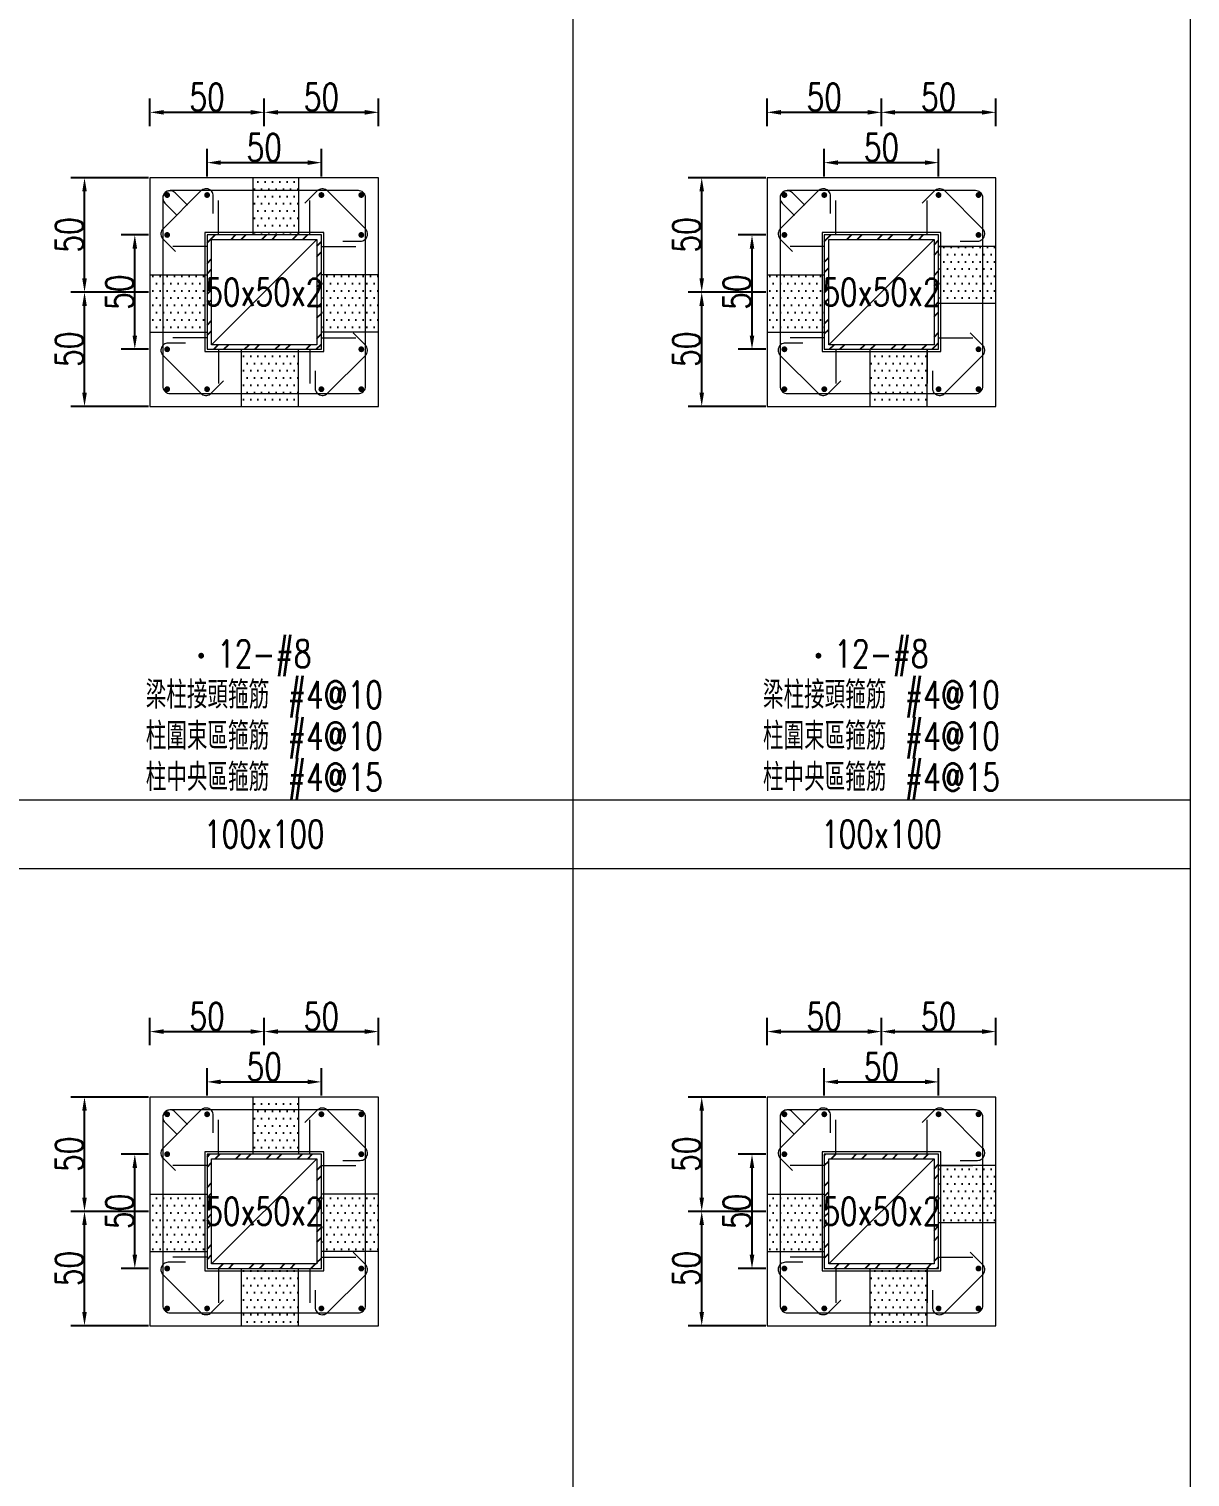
# Model space of a CAD drawing. Header units: millimetres. Extents: x 0 to 3905, y 0 to 8880.
# Drawn here: x 3397 to 3905, y 6568 to 7201 of the extents above; entities that cross this region are included whole.
import ezdxf
from ezdxf.enums import TextEntityAlignment as Align

# ---------------------------------------------------------------- set-up
doc = ezdxf.new("R2010")
doc.units = ezdxf.units.MM
doc.layers.get('DEFPOINTS').update_dxf_attribs({"color": 3})
for name, color, linetype in [('Hatch線', 6, 'Continuous'), ('TC-鋼粱', 132, 'Continuous'), ('主筋斷面', 2, 'Continuous'), ('文字-主筋根數', 7, 'Continuous'), ('文字-剪力筋 中央區', 7, 'Continuous'), ('文字-剪力筋-BC', 7, 'Continuous'), ('文字-剪力筋-圍束區', 7, 'Continuous'), ('文字-斷面尺寸', 7, 'Continuous'), ('文字-輔助字', 7, 'Continuous'), ('柱斷面線', 4, 'Continuous'), ('標註字', 4, 'Continuous'), ('箍筋線', 1, 'Continuous'), ('網格線', 7, 'Continuous'), ('鋼柱', 11, 'Continuous')]:
    doc.layers.add(name, color=color, linetype=linetype)
doc.styles.add('note', font='txt.shx', dxfattribs={"width": 0.75, "height": 12})
doc.styles.add('txt', font='txt.shx', dxfattribs={"height": 0.2, "bigfont": 'chineset.shx'})
doc.dimstyles.new('RCAD_DIM', dxfattribs={"dimtxt": 12, "dimasz": 6, "dimexe": 6, "dimexo": 0.625, "dimtad": 1, "dimdec": 0, "dimdsep": 46, "dimtxsty": 'note', "dimcen": 2.5, "dimclrd": 256, "dimclre": 256, "dimclrt": 256, "dimadec": 0, "dimazin": 0, "dimtfac": 1, "dimtmove": 0, "dimatfit": 3, "dimfxl": 0, "dimtolj": 1, "dimarcsym": 0})

# ---------------------------------------------------------------- blocks, each defined once
blk = doc.blocks.new('*D1962')
at = {"layer": 'DEFPOINTS', "color": 0}
for p in [(3525, 6740.62), (3475, 6734), (3525, 6734)]:
    blk.add_point(p, dxfattribs=at)
at = {"layer": '標註字', "lineweight": -2}
for p, q in [((3475, 6734.62), (3475, 6746.62)), ((3525, 6734.62), (3525, 6746.62)), ((3481, 6740.62), (3519, 6740.62))]:
    blk.add_line(p, q, dxfattribs=at)
at = {"layer": '標註字'}
for points in [[(3481, 6741.62), (3481, 6739.62), (3475, 6740.62)], [(3519, 6739.62), (3519, 6741.62), (3525, 6740.62)]]:
    blk.add_solid(points, dxfattribs=at)
at = {"layer": '標註字', "insert": (3500, 6747.25), "char_height": 12, "attachment_point": 5, "style": 'note'}
blk.add_mtext('\\A1;50', dxfattribs=at)
blk = doc.blocks.new('*D1963')
at = {"layer": 'DEFPOINTS', "color": 0}
for p in [(3443.38, 6709), (3450, 6709), (3450, 6659)]:
    blk.add_point(p, dxfattribs=at)
at = {"layer": '標註字', "lineweight": -2}
for p, q in [((3449.38, 6709), (3437.38, 6709)), ((3443.38, 6665), (3443.38, 6703)), ((3449.38, 6659), (3437.38, 6659))]:
    blk.add_line(p, q, dxfattribs=at)
at = {"layer": '標註字'}
for points in [[(3444.38, 6703), (3442.38, 6703), (3443.38, 6709)], [(3442.38, 6665), (3444.38, 6665), (3443.38, 6659)]]:
    blk.add_solid(points, dxfattribs=at)
at = {"layer": '標註字', "insert": (3436.75, 6684), "char_height": 12, "attachment_point": 5, "rotation": 90, "style": 'note'}
blk.add_mtext('\\A1;50', dxfattribs=at)
blk = doc.blocks.new('*D1964')
at = {"layer": 'DEFPOINTS', "color": 0}
for p in [(3500, 6762.62), (3450, 6756), (3500, 6756)]:
    blk.add_point(p, dxfattribs=at)
at = {"layer": '標註字', "lineweight": -2}
for p, q in [((3450, 6756.62), (3450, 6768.62)), ((3500, 6756.62), (3500, 6768.62)), ((3456, 6762.62), (3494, 6762.62))]:
    blk.add_line(p, q, dxfattribs=at)
at = {"layer": '標註字'}
for points in [[(3456, 6763.62), (3456, 6761.62), (3450, 6762.62)], [(3494, 6761.62), (3494, 6763.62), (3500, 6762.62)]]:
    blk.add_solid(points, dxfattribs=at)
at = {"layer": '標註字', "insert": (3475, 6769.25), "char_height": 12, "attachment_point": 5, "style": 'note'}
blk.add_mtext('\\A1;50', dxfattribs=at)
blk = doc.blocks.new('*D1965')
at = {"layer": 'DEFPOINTS', "color": 0}
for p in [(3550, 6762.62), (3500, 6756), (3550, 6756)]:
    blk.add_point(p, dxfattribs=at)
at = {"layer": '標註字', "lineweight": -2}
for p, q in [((3500, 6756.62), (3500, 6768.62)), ((3550, 6756.62), (3550, 6768.62)), ((3506, 6762.62), (3544, 6762.62))]:
    blk.add_line(p, q, dxfattribs=at)
at = {"layer": '標註字'}
for points in [[(3506, 6763.62), (3506, 6761.62), (3500, 6762.62)], [(3544, 6761.62), (3544, 6763.62), (3550, 6762.62)]]:
    blk.add_solid(points, dxfattribs=at)
at = {"layer": '標註字', "insert": (3525, 6769.25), "char_height": 12, "attachment_point": 5, "style": 'note'}
blk.add_mtext('\\A1;50', dxfattribs=at)
blk = doc.blocks.new('*D1966')
at = {"layer": 'DEFPOINTS', "color": 0}
for p in [(3421.38, 6684), (3450, 6684), (3450, 6634)]:
    blk.add_point(p, dxfattribs=at)
at = {"layer": '標註字', "lineweight": -2}
for p, q in [((3449.38, 6684), (3415.38, 6684)), ((3421.38, 6640), (3421.38, 6678)), ((3449.38, 6634), (3415.38, 6634))]:
    blk.add_line(p, q, dxfattribs=at)
at = {"layer": '標註字'}
for points in [[(3422.38, 6678), (3420.38, 6678), (3421.38, 6684)], [(3420.38, 6640), (3422.38, 6640), (3421.38, 6634)]]:
    blk.add_solid(points, dxfattribs=at)
at = {"layer": '標註字', "insert": (3414.75, 6659), "char_height": 12, "attachment_point": 5, "rotation": 90, "style": 'note'}
blk.add_mtext('\\A1;50', dxfattribs=at)
blk = doc.blocks.new('*D1967')
at = {"layer": 'DEFPOINTS', "color": 0}
for p in [(3421.38, 6734), (3450, 6734), (3450, 6684)]:
    blk.add_point(p, dxfattribs=at)
at = {"layer": '標註字', "lineweight": -2}
for p, q in [((3449.38, 6734), (3415.38, 6734)), ((3421.38, 6690), (3421.38, 6728)), ((3449.38, 6684), (3415.38, 6684))]:
    blk.add_line(p, q, dxfattribs=at)
at = {"layer": '標註字'}
for points in [[(3422.38, 6728), (3420.38, 6728), (3421.38, 6734)], [(3420.38, 6690), (3422.38, 6690), (3421.38, 6684)]]:
    blk.add_solid(points, dxfattribs=at)
at = {"layer": '標註字', "insert": (3414.75, 6709), "char_height": 12, "attachment_point": 5, "rotation": 90, "style": 'note'}
blk.add_mtext('\\A1;50', dxfattribs=at)
blk = doc.blocks.new('Circle_Filled')
at = {"const_width": 0.5}
blk.add_lwpolyline([(-0.25, 0, 1), (0.25, 0, 1)], format="xyb", close=True, dxfattribs=at)
blk = doc.blocks.new('*D1968')
at = {"layer": 'DEFPOINTS', "color": 0}
for p in [(3525, 7142.62), (3475, 7136), (3525, 7136)]:
    blk.add_point(p, dxfattribs=at)
at = {"layer": '標註字', "lineweight": -2}
for p, q in [((3475, 7136.62), (3475, 7148.62)), ((3525, 7136.62), (3525, 7148.62)), ((3481, 7142.62), (3519, 7142.62))]:
    blk.add_line(p, q, dxfattribs=at)
at = {"layer": '標註字'}
for points in [[(3481, 7143.62), (3481, 7141.62), (3475, 7142.62)], [(3519, 7141.62), (3519, 7143.62), (3525, 7142.62)]]:
    blk.add_solid(points, dxfattribs=at)
at = {"layer": '標註字', "insert": (3500, 7149.25), "char_height": 12, "attachment_point": 5, "style": 'note'}
blk.add_mtext('\\A1;50', dxfattribs=at)
blk = doc.blocks.new('*D1969')
at = {"layer": 'DEFPOINTS', "color": 0}
for p in [(3443.38, 7111), (3450, 7111), (3450, 7061)]:
    blk.add_point(p, dxfattribs=at)
at = {"layer": '標註字', "lineweight": -2}
for p, q in [((3449.38, 7111), (3437.38, 7111)), ((3443.38, 7067), (3443.38, 7105)), ((3449.38, 7061), (3437.38, 7061))]:
    blk.add_line(p, q, dxfattribs=at)
at = {"layer": '標註字'}
for points in [[(3444.38, 7105), (3442.38, 7105), (3443.38, 7111)], [(3442.38, 7067), (3444.38, 7067), (3443.38, 7061)]]:
    blk.add_solid(points, dxfattribs=at)
at = {"layer": '標註字', "insert": (3436.75, 7086), "char_height": 12, "attachment_point": 5, "rotation": 90, "style": 'note'}
blk.add_mtext('\\A1;50', dxfattribs=at)
blk = doc.blocks.new('*D1970')
at = {"layer": 'DEFPOINTS', "color": 0}
for p in [(3500, 7164.62), (3450, 7158), (3500, 7158)]:
    blk.add_point(p, dxfattribs=at)
at = {"layer": '標註字', "lineweight": -2}
for p, q in [((3450, 7158.62), (3450, 7170.62)), ((3500, 7158.62), (3500, 7170.62)), ((3456, 7164.62), (3494, 7164.62))]:
    blk.add_line(p, q, dxfattribs=at)
at = {"layer": '標註字'}
for points in [[(3456, 7165.62), (3456, 7163.62), (3450, 7164.62)], [(3494, 7163.62), (3494, 7165.62), (3500, 7164.62)]]:
    blk.add_solid(points, dxfattribs=at)
at = {"layer": '標註字', "insert": (3475, 7171.25), "char_height": 12, "attachment_point": 5, "style": 'note'}
blk.add_mtext('\\A1;50', dxfattribs=at)
blk = doc.blocks.new('*D1971')
at = {"layer": 'DEFPOINTS', "color": 0}
for p in [(3550, 7164.62), (3500, 7158), (3550, 7158)]:
    blk.add_point(p, dxfattribs=at)
at = {"layer": '標註字', "lineweight": -2}
for p, q in [((3500, 7158.62), (3500, 7170.62)), ((3550, 7158.62), (3550, 7170.62)), ((3506, 7164.62), (3544, 7164.62))]:
    blk.add_line(p, q, dxfattribs=at)
at = {"layer": '標註字'}
for points in [[(3506, 7165.62), (3506, 7163.62), (3500, 7164.62)], [(3544, 7163.62), (3544, 7165.62), (3550, 7164.62)]]:
    blk.add_solid(points, dxfattribs=at)
at = {"layer": '標註字', "insert": (3525, 7171.25), "char_height": 12, "attachment_point": 5, "style": 'note'}
blk.add_mtext('\\A1;50', dxfattribs=at)
blk = doc.blocks.new('*D1972')
at = {"layer": 'DEFPOINTS', "color": 0}
for p in [(3421.38, 7086), (3450, 7086), (3450, 7036)]:
    blk.add_point(p, dxfattribs=at)
at = {"layer": '標註字', "lineweight": -2}
for p, q in [((3449.38, 7086), (3415.38, 7086)), ((3421.38, 7042), (3421.38, 7080)), ((3449.38, 7036), (3415.38, 7036))]:
    blk.add_line(p, q, dxfattribs=at)
at = {"layer": '標註字'}
for points in [[(3422.38, 7080), (3420.38, 7080), (3421.38, 7086)], [(3420.38, 7042), (3422.38, 7042), (3421.38, 7036)]]:
    blk.add_solid(points, dxfattribs=at)
at = {"layer": '標註字', "insert": (3414.75, 7061), "char_height": 12, "attachment_point": 5, "rotation": 90, "style": 'note'}
blk.add_mtext('\\A1;50', dxfattribs=at)
blk = doc.blocks.new('*D1973')
at = {"layer": 'DEFPOINTS', "color": 0}
for p in [(3421.38, 7136), (3450, 7136), (3450, 7086)]:
    blk.add_point(p, dxfattribs=at)
at = {"layer": '標註字', "lineweight": -2}
for p, q in [((3449.38, 7136), (3415.38, 7136)), ((3421.38, 7092), (3421.38, 7130)), ((3449.38, 7086), (3415.38, 7086))]:
    blk.add_line(p, q, dxfattribs=at)
at = {"layer": '標註字'}
for points in [[(3422.38, 7130), (3420.38, 7130), (3421.38, 7136)], [(3420.38, 7092), (3422.38, 7092), (3421.38, 7086)]]:
    blk.add_solid(points, dxfattribs=at)
at = {"layer": '標註字', "insert": (3414.75, 7111), "char_height": 12, "attachment_point": 5, "rotation": 90, "style": 'note'}
blk.add_mtext('\\A1;50', dxfattribs=at)
blk = doc.blocks.new('*D2094')
at = {"layer": 'DEFPOINTS', "color": 0}
for p in [(3795, 6740.62), (3745, 6734), (3795, 6734)]:
    blk.add_point(p, dxfattribs=at)
at = {"layer": '標註字', "lineweight": -2}
for p, q in [((3745, 6734.62), (3745, 6746.62)), ((3795, 6734.62), (3795, 6746.62)), ((3751, 6740.62), (3789, 6740.62))]:
    blk.add_line(p, q, dxfattribs=at)
at = {"layer": '標註字'}
for points in [[(3751, 6741.62), (3751, 6739.62), (3745, 6740.62)], [(3789, 6739.62), (3789, 6741.62), (3795, 6740.62)]]:
    blk.add_solid(points, dxfattribs=at)
at = {"layer": '標註字', "insert": (3770, 6747.25), "char_height": 12, "attachment_point": 5, "style": 'note'}
blk.add_mtext('\\A1;50', dxfattribs=at)
blk = doc.blocks.new('*D2095')
at = {"layer": 'DEFPOINTS', "color": 0}
for p in [(3713.375, 6709), (3720, 6709), (3720, 6659)]:
    blk.add_point(p, dxfattribs=at)
at = {"layer": '標註字', "lineweight": -2}
for p, q in [((3719.375, 6709), (3707.375, 6709)), ((3713.375, 6665), (3713.375, 6703)), ((3719.375, 6659), (3707.375, 6659))]:
    blk.add_line(p, q, dxfattribs=at)
at = {"layer": '標註字'}
for points in [[(3714.375, 6703), (3712.375, 6703), (3713.375, 6709)], [(3712.375, 6665), (3714.375, 6665), (3713.375, 6659)]]:
    blk.add_solid(points, dxfattribs=at)
at = {"layer": '標註字', "insert": (3706.75, 6684), "char_height": 12, "attachment_point": 5, "rotation": 90, "style": 'note'}
blk.add_mtext('\\A1;50', dxfattribs=at)
blk = doc.blocks.new('*D2096')
at = {"layer": 'DEFPOINTS', "color": 0}
for p in [(3770, 6762.62), (3720, 6756), (3770, 6756)]:
    blk.add_point(p, dxfattribs=at)
at = {"layer": '標註字', "lineweight": -2}
for p, q in [((3720, 6756.62), (3720, 6768.62)), ((3770, 6756.62), (3770, 6768.62)), ((3726, 6762.62), (3764, 6762.62))]:
    blk.add_line(p, q, dxfattribs=at)
at = {"layer": '標註字'}
for points in [[(3726, 6763.62), (3726, 6761.62), (3720, 6762.62)], [(3764, 6761.62), (3764, 6763.62), (3770, 6762.62)]]:
    blk.add_solid(points, dxfattribs=at)
at = {"layer": '標註字', "insert": (3745, 6769.25), "char_height": 12, "attachment_point": 5, "style": 'note'}
blk.add_mtext('\\A1;50', dxfattribs=at)
blk = doc.blocks.new('*D2097')
at = {"layer": 'DEFPOINTS', "color": 0}
for p in [(3820, 6762.62), (3770, 6756), (3820, 6756)]:
    blk.add_point(p, dxfattribs=at)
at = {"layer": '標註字', "lineweight": -2}
for p, q in [((3770, 6756.62), (3770, 6768.62)), ((3820, 6756.62), (3820, 6768.62)), ((3776, 6762.62), (3814, 6762.62))]:
    blk.add_line(p, q, dxfattribs=at)
at = {"layer": '標註字'}
for points in [[(3776, 6763.62), (3776, 6761.62), (3770, 6762.62)], [(3814, 6761.62), (3814, 6763.62), (3820, 6762.62)]]:
    blk.add_solid(points, dxfattribs=at)
at = {"layer": '標註字', "insert": (3795, 6769.25), "char_height": 12, "attachment_point": 5, "style": 'note'}
blk.add_mtext('\\A1;50', dxfattribs=at)
blk = doc.blocks.new('*D2098')
at = {"layer": 'DEFPOINTS', "color": 0}
for p in [(3691.38, 6684), (3720, 6684), (3720, 6634)]:
    blk.add_point(p, dxfattribs=at)
at = {"layer": '標註字', "lineweight": -2}
for p, q in [((3719.38, 6684), (3685.38, 6684)), ((3691.38, 6640), (3691.38, 6678)), ((3719.38, 6634), (3685.38, 6634))]:
    blk.add_line(p, q, dxfattribs=at)
at = {"layer": '標註字'}
for points in [[(3692.38, 6678), (3690.38, 6678), (3691.38, 6684)], [(3690.38, 6640), (3692.38, 6640), (3691.38, 6634)]]:
    blk.add_solid(points, dxfattribs=at)
at = {"layer": '標註字', "insert": (3684.75, 6659), "char_height": 12, "attachment_point": 5, "rotation": 90, "style": 'note'}
blk.add_mtext('\\A1;50', dxfattribs=at)
blk = doc.blocks.new('*D2099')
at = {"layer": 'DEFPOINTS', "color": 0}
for p in [(3691.38, 6734), (3720, 6734), (3720, 6684)]:
    blk.add_point(p, dxfattribs=at)
at = {"layer": '標註字', "lineweight": -2}
for p, q in [((3719.38, 6734), (3685.38, 6734)), ((3691.38, 6690), (3691.38, 6728)), ((3719.38, 6684), (3685.38, 6684))]:
    blk.add_line(p, q, dxfattribs=at)
at = {"layer": '標註字'}
for points in [[(3692.38, 6728), (3690.38, 6728), (3691.38, 6734)], [(3690.38, 6690), (3692.38, 6690), (3691.38, 6684)]]:
    blk.add_solid(points, dxfattribs=at)
at = {"layer": '標註字', "insert": (3684.75, 6709), "char_height": 12, "attachment_point": 5, "rotation": 90, "style": 'note'}
blk.add_mtext('\\A1;50', dxfattribs=at)
blk = doc.blocks.new('*D2100')
at = {"layer": 'DEFPOINTS', "color": 0}
for p in [(3795, 7142.62), (3745, 7136), (3795, 7136)]:
    blk.add_point(p, dxfattribs=at)
at = {"layer": '標註字', "lineweight": -2}
for p, q in [((3745, 7136.62), (3745, 7148.62)), ((3795, 7136.62), (3795, 7148.62)), ((3751, 7142.62), (3789, 7142.62))]:
    blk.add_line(p, q, dxfattribs=at)
at = {"layer": '標註字'}
for points in [[(3751, 7143.62), (3751, 7141.62), (3745, 7142.62)], [(3789, 7141.62), (3789, 7143.62), (3795, 7142.62)]]:
    blk.add_solid(points, dxfattribs=at)
at = {"layer": '標註字', "insert": (3770, 7149.25), "char_height": 12, "attachment_point": 5, "style": 'note'}
blk.add_mtext('\\A1;50', dxfattribs=at)
blk = doc.blocks.new('*D2101')
at = {"layer": 'DEFPOINTS', "color": 0}
for p in [(3713.375, 7111), (3720, 7111), (3720, 7061)]:
    blk.add_point(p, dxfattribs=at)
at = {"layer": '標註字', "lineweight": -2}
for p, q in [((3719.375, 7111), (3707.375, 7111)), ((3713.375, 7067), (3713.375, 7105)), ((3719.375, 7061), (3707.375, 7061))]:
    blk.add_line(p, q, dxfattribs=at)
at = {"layer": '標註字'}
for points in [[(3714.375, 7105), (3712.375, 7105), (3713.375, 7111)], [(3712.375, 7067), (3714.375, 7067), (3713.375, 7061)]]:
    blk.add_solid(points, dxfattribs=at)
at = {"layer": '標註字', "insert": (3706.75, 7086), "char_height": 12, "attachment_point": 5, "rotation": 90, "style": 'note'}
blk.add_mtext('\\A1;50', dxfattribs=at)
blk = doc.blocks.new('*D2102')
at = {"layer": 'DEFPOINTS', "color": 0}
for p in [(3770, 7164.62), (3720, 7158), (3770, 7158)]:
    blk.add_point(p, dxfattribs=at)
at = {"layer": '標註字', "lineweight": -2}
for p, q in [((3720, 7158.62), (3720, 7170.62)), ((3770, 7158.62), (3770, 7170.62)), ((3726, 7164.62), (3764, 7164.62))]:
    blk.add_line(p, q, dxfattribs=at)
at = {"layer": '標註字'}
for points in [[(3726, 7165.62), (3726, 7163.62), (3720, 7164.62)], [(3764, 7163.62), (3764, 7165.62), (3770, 7164.62)]]:
    blk.add_solid(points, dxfattribs=at)
at = {"layer": '標註字', "insert": (3745, 7171.25), "char_height": 12, "attachment_point": 5, "style": 'note'}
blk.add_mtext('\\A1;50', dxfattribs=at)
blk = doc.blocks.new('*D2103')
at = {"layer": 'DEFPOINTS', "color": 0}
for p in [(3820, 7164.62), (3770, 7158), (3820, 7158)]:
    blk.add_point(p, dxfattribs=at)
at = {"layer": '標註字', "lineweight": -2}
for p, q in [((3770, 7158.62), (3770, 7170.62)), ((3820, 7158.62), (3820, 7170.62)), ((3776, 7164.62), (3814, 7164.62))]:
    blk.add_line(p, q, dxfattribs=at)
at = {"layer": '標註字'}
for points in [[(3776, 7165.62), (3776, 7163.62), (3770, 7164.62)], [(3814, 7163.62), (3814, 7165.62), (3820, 7164.62)]]:
    blk.add_solid(points, dxfattribs=at)
at = {"layer": '標註字', "insert": (3795, 7171.25), "char_height": 12, "attachment_point": 5, "style": 'note'}
blk.add_mtext('\\A1;50', dxfattribs=at)
blk = doc.blocks.new('*D2104')
at = {"layer": 'DEFPOINTS', "color": 0}
for p in [(3691.38, 7086), (3720, 7086), (3720, 7036)]:
    blk.add_point(p, dxfattribs=at)
at = {"layer": '標註字', "lineweight": -2}
for p, q in [((3719.38, 7086), (3685.38, 7086)), ((3691.38, 7042), (3691.38, 7080)), ((3719.38, 7036), (3685.38, 7036))]:
    blk.add_line(p, q, dxfattribs=at)
at = {"layer": '標註字'}
for points in [[(3692.38, 7080), (3690.38, 7080), (3691.38, 7086)], [(3690.38, 7042), (3692.38, 7042), (3691.38, 7036)]]:
    blk.add_solid(points, dxfattribs=at)
at = {"layer": '標註字', "insert": (3684.75, 7061), "char_height": 12, "attachment_point": 5, "rotation": 90, "style": 'note'}
blk.add_mtext('\\A1;50', dxfattribs=at)
blk = doc.blocks.new('*D2105')
at = {"layer": 'DEFPOINTS', "color": 0}
for p in [(3691.38, 7136), (3720, 7136), (3720, 7086)]:
    blk.add_point(p, dxfattribs=at)
at = {"layer": '標註字', "lineweight": -2}
for p, q in [((3719.38, 7136), (3685.38, 7136)), ((3691.38, 7092), (3691.38, 7130)), ((3719.38, 7086), (3685.38, 7086))]:
    blk.add_line(p, q, dxfattribs=at)
at = {"layer": '標註字'}
for points in [[(3692.38, 7130), (3690.38, 7130), (3691.38, 7136)], [(3690.38, 7092), (3692.38, 7092), (3691.38, 7086)]]:
    blk.add_solid(points, dxfattribs=at)
at = {"layer": '標註字', "insert": (3684.75, 7111), "char_height": 12, "attachment_point": 5, "rotation": 90, "style": 'note'}
blk.add_mtext('\\A1;50', dxfattribs=at)

msp = doc.modelspace()

# ---------------------------------------------------------------- hatches: boundary and pattern name
at = {"layer": 'Hatch線'}
h = msp.add_hatch(dxfattribs=at)
h.set_pattern_fill('ANSI32', color=256, style=0)
h.paths.add_polyline_path([(3475, 7061), (3525, 7061), (3525, 7111), (3475, 7111)], flags=17)
h.paths.add_polyline_path([(3477, 7063), (3477, 7109), (3523, 7109), (3523, 7063)])
h = msp.add_hatch(dxfattribs=at)
h.set_pattern_fill('ANSI32', color=256, style=0)
h.paths.add_polyline_path([(3745, 7061), (3795, 7061), (3795, 7111), (3745, 7111)], flags=17)
h.paths.add_polyline_path([(3747, 7063), (3747, 7109), (3793, 7109), (3793, 7063)])
h = msp.add_hatch(dxfattribs=at)
h.set_pattern_fill('ANSI32', color=256, style=0)
h.paths.add_polyline_path([(3475, 6659), (3525, 6659), (3525, 6709), (3475, 6709)], flags=17)
h.paths.add_polyline_path([(3477, 6661), (3477, 6707), (3523, 6707), (3523, 6661)])
h = msp.add_hatch(dxfattribs=at)
h.set_pattern_fill('ANSI32', color=256, style=0)
h.paths.add_polyline_path([(3745, 6659), (3795, 6659), (3795, 6709), (3745, 6709)], flags=17)
h.paths.add_polyline_path([(3747, 6661), (3747, 6707), (3793, 6707), (3793, 6661)])
at = {"layer": 'TC-鋼粱'}
h = msp.add_hatch(dxfattribs=at)
h.set_pattern_fill('DOTS', color=256, scale=2, style=0)
h.paths.add_polyline_path([(3515, 7136), (3495, 7136), (3495, 7111), (3515, 7111)], flags=17)
h = msp.add_hatch(dxfattribs=at)
h.set_pattern_fill('DOTS', color=256, scale=2, style=0)
h.paths.add_polyline_path([(3820, 7081), (3820, 7106), (3795, 7106), (3795, 7081)], flags=17)
h = msp.add_hatch(dxfattribs=at)
h.set_pattern_fill('DOTS', color=256, scale=2, style=0)
h.paths.add_polyline_path([(3450, 7093.5), (3450, 7068.5), (3475, 7068.5), (3475, 7093.5)], flags=17)
h = msp.add_hatch(dxfattribs=at)
h.set_pattern_fill('DOTS', color=256, scale=2, style=0)
h.paths.add_polyline_path([(3550, 7068.5), (3550, 7093.5), (3525, 7093.5), (3525, 7068.5)], flags=17)
h = msp.add_hatch(dxfattribs=at)
h.set_pattern_fill('DOTS', color=256, scale=2, style=0)
h.paths.add_polyline_path([(3720, 7093.5), (3720, 7068.5), (3745, 7068.5), (3745, 7093.5)], flags=17)
h = msp.add_hatch(dxfattribs=at)
h.set_pattern_fill('DOTS', color=256, scale=2, style=0)
h.paths.add_polyline_path([(3490, 7036), (3515, 7036), (3515, 7061), (3490, 7061)], flags=17)
h = msp.add_hatch(dxfattribs=at)
h.set_pattern_fill('DOTS', color=256, scale=2, style=0)
h.paths.add_polyline_path([(3765, 7036), (3790, 7036), (3790, 7061), (3765, 7061)], flags=17)
h = msp.add_hatch(dxfattribs=at)
h.set_pattern_fill('DOTS', color=256, scale=2, style=0)
h.paths.add_polyline_path([(3515, 6734), (3495, 6734), (3495, 6709), (3515, 6709)], flags=17)
h = msp.add_hatch(dxfattribs=at)
h.set_pattern_fill('DOTS', color=256, scale=2, style=0)
h.paths.add_polyline_path([(3820, 6679), (3820, 6704), (3795, 6704), (3795, 6679)], flags=17)
h = msp.add_hatch(dxfattribs=at)
h.set_pattern_fill('DOTS', color=256, scale=2, style=0)
h.paths.add_polyline_path([(3450, 6691.5), (3450, 6666.5), (3475, 6666.5), (3475, 6691.5)], flags=17)
h = msp.add_hatch(dxfattribs=at)
h.set_pattern_fill('DOTS', color=256, scale=2, style=0)
h.paths.add_polyline_path([(3550, 6666.5), (3550, 6691.5), (3525, 6691.5), (3525, 6666.5)], flags=17)
h = msp.add_hatch(dxfattribs=at)
h.set_pattern_fill('DOTS', color=256, scale=2, style=0)
h.paths.add_polyline_path([(3720, 6691.5), (3720, 6666.5), (3745, 6666.5), (3745, 6691.5)], flags=17)
h = msp.add_hatch(dxfattribs=at)
h.set_pattern_fill('DOTS', color=256, scale=2, style=0)
h.paths.add_polyline_path([(3490, 6634), (3515, 6634), (3515, 6659), (3490, 6659)], flags=17)
h = msp.add_hatch(dxfattribs=at)
h.set_pattern_fill('DOTS', color=256, scale=2, style=0)
h.paths.add_polyline_path([(3765, 6634), (3790, 6634), (3790, 6659), (3765, 6659)], flags=17)

# ---------------------------------------------------------------- linework, layer by layer
at = {"layer": 'DEFPOINTS', "lineweight": 5}
for points in [[(3480, 7111), (3480, 7126)], [(3520, 7111), (3520, 7126)], [(3750, 7111), (3750, 7126)], [(3790, 7111), (3790, 7126)], [(3475, 7060), (3526, 7060), (3526, 7112), (3474, 7112), (3474, 7060), (3475, 7060)], [(3745, 7060), (3796, 7060), (3796, 7112), (3744, 7112), (3744, 7060), (3745, 7060)], [(3475, 7106), (3460, 7106)], [(3477, 7063), (3523, 7109)], [(3525, 7106), (3540, 7106)], [(3745, 7106), (3730, 7106)], [(3747, 7063), (3793, 7109)], [(3795, 7106), (3810, 7106)], [(3475, 7066), (3460, 7066)], [(3480, 7061), (3480, 7046)], [(3520, 7061), (3520, 7046)], [(3525, 7066), (3540, 7066)], [(3745, 7066), (3730, 7066)], [(3750, 7061), (3750, 7046)], [(3790, 7061), (3790, 7046)], [(3795, 7066), (3810, 7066)], [(3480, 6709), (3480, 6724)], [(3520, 6709), (3520, 6724)], [(3750, 6709), (3750, 6724)], [(3790, 6709), (3790, 6724)], [(3475, 6658), (3526, 6658), (3526, 6710), (3474, 6710), (3474, 6658), (3475, 6658)], [(3477, 6661), (3523, 6707)], [(3745, 6658), (3796, 6658), (3796, 6710), (3744, 6710), (3744, 6658), (3745, 6658)], [(3747, 6661), (3793, 6707)], [(3475, 6704), (3460, 6704)], [(3525, 6704), (3540, 6704)], [(3745, 6704), (3730, 6704)], [(3795, 6704), (3810, 6704)], [(3475, 6664), (3460, 6664)], [(3525, 6664), (3540, 6664)], [(3745, 6664), (3730, 6664)], [(3795, 6664), (3810, 6664)], [(3480, 6659), (3480, 6644)], [(3520, 6659), (3520, 6644)], [(3750, 6659), (3750, 6644)], [(3790, 6659), (3790, 6644)]]:
    msp.add_lwpolyline(points, dxfattribs=at)
at = {"layer": 'TC-鋼粱', "lineweight": 5}
for points in [[(3495, 7136), (3495, 7111)], [(3515, 7136), (3515, 7111)], [(3820, 7106), (3795, 7106)], [(3450, 7093.5), (3475, 7093.5)], [(3550, 7093.5), (3525, 7093.5)], [(3720, 7093.5), (3745, 7093.5)], [(3820, 7081), (3795, 7081)], [(3450, 7068.5), (3475, 7068.5)], [(3550, 7068.5), (3525, 7068.5)], [(3720, 7068.5), (3745, 7068.5)], [(3490, 7036), (3490, 7061)], [(3515, 7036), (3515, 7061)], [(3765, 7036), (3765, 7061)], [(3790, 7036), (3790, 7061)], [(3495, 6734), (3495, 6709)], [(3515, 6734), (3515, 6709)], [(3820, 6704), (3795, 6704)], [(3450, 6691.5), (3475, 6691.5)], [(3550, 6691.5), (3525, 6691.5)], [(3720, 6691.5), (3745, 6691.5)], [(3820, 6679), (3795, 6679)], [(3450, 6666.5), (3475, 6666.5)], [(3550, 6666.5), (3525, 6666.5)], [(3720, 6666.5), (3745, 6666.5)], [(3490, 6634), (3490, 6659)], [(3515, 6634), (3515, 6659)], [(3765, 6634), (3765, 6659)], [(3790, 6634), (3790, 6659)]]:
    msp.add_lwpolyline(points, dxfattribs=at)
at = {"layer": '柱斷面線', "lineweight": 5}
for points in [[(3450, 7036), (3550, 7036), (3550, 7136), (3450, 7136), (3450, 7036)], [(3720, 7036), (3820, 7036), (3820, 7136), (3720, 7136), (3720, 7036)], [(3450, 6634), (3550, 6634), (3550, 6734), (3450, 6734), (3450, 6634)], [(3720, 6634), (3820, 6634), (3820, 6734), (3720, 6734), (3720, 6634)]]:
    msp.add_lwpolyline(points, dxfattribs=at)
at = {"layer": '箍筋線', "lineweight": 5}
for points in [[(3477.73, 7120.39), (3477.73, 7128.01), (3477.68, 7128.54), (3477.55, 7129.06), (3477.33, 7129.55), (3477.03, 7129.99), (3476.67, 7130.38), (3476.24, 7130.7), (3475.77, 7130.94), (3475.26, 7131.11), (3474.73, 7131.18), (3474.2, 7131.17), (3473.67, 7131.06), (3473.17, 7130.87), (3472.71, 7130.6), (3472.31, 7130.26), (3455.74, 7113.69), (3455.39, 7113.27), (3455.11, 7112.79), (3454.92, 7112.27), (3454.83, 7111.73), (3454.83, 7111.17), (3454.92, 7110.63), (3455.11, 7110.11), (3455.39, 7109.63), (3455.74, 7109.2), (3461.13, 7103.82)], [(3534.39, 7108.27), (3542.01, 7108.27), (3542.54, 7108.32), (3543.06, 7108.45), (3543.55, 7108.67), (3543.99, 7108.97), (3544.38, 7109.33), (3544.7, 7109.76), (3544.94, 7110.23), (3545.11, 7110.74), (3545.18, 7111.27), (3545.17, 7111.8), (3545.06, 7112.33), (3544.87, 7112.83), (3544.6, 7113.29), (3544.26, 7113.69), (3527.69, 7130.26), (3527.27, 7130.61), (3526.79, 7130.89), (3526.27, 7131.08), (3525.73, 7131.17), (3525.17, 7131.17), (3524.63, 7131.08), (3524.11, 7130.89), (3523.63, 7130.61), (3523.2, 7130.26), (3517.82, 7124.87)], [(3747.73, 7120.39), (3747.73, 7128.01), (3747.68, 7128.54), (3747.55, 7129.06), (3747.33, 7129.55), (3747.03, 7129.99), (3746.67, 7130.38), (3746.24, 7130.7), (3745.77, 7130.94), (3745.26, 7131.11), (3744.73, 7131.18), (3744.2, 7131.17), (3743.67, 7131.06), (3743.17, 7130.87), (3742.71, 7130.6), (3742.31, 7130.26), (3725.74, 7113.69), (3725.39, 7113.27), (3725.11, 7112.79), (3724.92, 7112.27), (3724.83, 7111.73), (3724.83, 7111.17), (3724.92, 7110.63), (3725.11, 7110.11), (3725.39, 7109.63), (3725.74, 7109.2), (3731.13, 7103.82)], [(3804.39, 7108.27), (3812.01, 7108.27), (3812.54, 7108.32), (3813.06, 7108.45), (3813.55, 7108.67), (3813.99, 7108.97), (3814.38, 7109.33), (3814.7, 7109.76), (3814.94, 7110.23), (3815.11, 7110.74), (3815.18, 7111.27), (3815.17, 7111.8), (3815.06, 7112.33), (3814.87, 7112.83), (3814.6, 7113.29), (3814.26, 7113.69), (3797.69, 7130.26), (3797.27, 7130.61), (3796.79, 7130.89), (3796.27, 7131.08), (3795.73, 7131.17), (3795.17, 7131.17), (3794.63, 7131.08), (3794.11, 7130.89), (3793.63, 7130.61), (3793.2, 7130.26), (3787.82, 7124.87)], [(3466.44, 7124.05), (3461.06, 7129.44), (3460.65, 7129.78), (3460.19, 7130.05), (3459.69, 7130.24), (3459.17, 7130.35), (3458.63, 7130.36), (3458.1, 7130.29), (3457.59, 7130.12), (3457.12, 7129.88), (3456.69, 7129.56), (3456.33, 7129.17), (3456.03, 7128.73), (3455.81, 7128.24), (3455.68, 7127.72), (3455.63, 7127.19), (3455.63, 7044.81), (3455.68, 7044.26), (3455.83, 7043.72), (3456.06, 7043.22), (3456.38, 7042.77), (3456.77, 7042.38), (3457.22, 7042.06), (3457.72, 7041.83), (3458.26, 7041.68), (3458.81, 7041.63), (3541.19, 7041.63), (3541.74, 7041.68), (3542.28, 7041.83), (3542.78, 7042.06), (3543.23, 7042.38), (3543.62, 7042.77), (3543.94, 7043.22), (3544.17, 7043.72), (3544.32, 7044.26), (3544.37, 7044.81), (3544.37, 7127.19), (3544.32, 7127.74), (3544.17, 7128.28), (3543.94, 7128.78), (3543.62, 7129.23), (3543.23, 7129.62), (3542.78, 7129.94), (3542.28, 7130.17), (3541.74, 7130.32), (3541.19, 7130.37), (3458.81, 7130.37), (3458.28, 7130.32), (3457.76, 7130.19), (3457.27, 7129.97), (3456.83, 7129.67), (3456.44, 7129.31), (3456.12, 7128.88), (3455.88, 7128.41), (3455.71, 7127.9), (3455.64, 7127.37), (3455.65, 7126.83), (3455.76, 7126.31), (3455.95, 7125.81), (3456.22, 7125.35), (3456.56, 7124.94), (3461.95, 7119.56)], [(3736.44, 7124.05), (3731.06, 7129.44), (3730.65, 7129.78), (3730.19, 7130.05), (3729.69, 7130.24), (3729.17, 7130.35), (3728.63, 7130.36), (3728.1, 7130.29), (3727.59, 7130.12), (3727.12, 7129.88), (3726.69, 7129.56), (3726.33, 7129.17), (3726.03, 7128.73), (3725.81, 7128.24), (3725.68, 7127.72), (3725.63, 7127.19), (3725.63, 7044.81), (3725.68, 7044.26), (3725.83, 7043.72), (3726.06, 7043.22), (3726.38, 7042.77), (3726.77, 7042.38), (3727.22, 7042.06), (3727.72, 7041.83), (3728.26, 7041.68), (3728.81, 7041.63), (3811.19, 7041.63), (3811.74, 7041.68), (3812.28, 7041.83), (3812.78, 7042.06), (3813.23, 7042.38), (3813.62, 7042.77), (3813.94, 7043.22), (3814.17, 7043.72), (3814.32, 7044.26), (3814.37, 7044.81), (3814.37, 7127.19), (3814.32, 7127.74), (3814.17, 7128.28), (3813.94, 7128.78), (3813.62, 7129.23), (3813.23, 7129.62), (3812.78, 7129.94), (3812.28, 7130.17), (3811.74, 7130.32), (3811.19, 7130.37), (3728.81, 7130.37), (3728.28, 7130.32), (3727.76, 7130.19), (3727.27, 7129.97), (3726.83, 7129.67), (3726.44, 7129.31), (3726.12, 7128.88), (3725.88, 7128.41), (3725.71, 7127.9), (3725.64, 7127.37), (3725.65, 7126.83), (3725.76, 7126.31), (3725.95, 7125.81), (3726.22, 7125.35), (3726.56, 7124.94), (3731.95, 7119.56)], [(3522.27, 7051.61), (3522.27, 7043.99), (3522.32, 7043.46), (3522.45, 7042.94), (3522.67, 7042.45), (3522.97, 7042.01), (3523.33, 7041.62), (3523.76, 7041.3), (3524.23, 7041.06), (3524.74, 7040.89), (3525.27, 7040.82), (3525.8, 7040.83), (3526.33, 7040.94), (3526.83, 7041.13), (3527.29, 7041.4), (3527.69, 7041.74), (3544.26, 7058.31), (3544.61, 7058.73), (3544.89, 7059.21), (3545.08, 7059.73), (3545.17, 7060.27), (3545.17, 7060.83), (3545.08, 7061.37), (3544.89, 7061.89), (3544.61, 7062.37), (3544.26, 7062.8), (3538.87, 7068.18)], [(3792.27, 7051.61), (3792.27, 7043.99), (3792.32, 7043.46), (3792.45, 7042.94), (3792.67, 7042.45), (3792.97, 7042.01), (3793.33, 7041.62), (3793.76, 7041.3), (3794.23, 7041.06), (3794.74, 7040.89), (3795.27, 7040.82), (3795.8, 7040.83), (3796.33, 7040.94), (3796.83, 7041.13), (3797.29, 7041.4), (3797.69, 7041.74), (3814.26, 7058.31), (3814.61, 7058.73), (3814.89, 7059.21), (3815.08, 7059.73), (3815.17, 7060.27), (3815.17, 7060.83), (3815.08, 7061.37), (3814.89, 7061.89), (3814.61, 7062.37), (3814.26, 7062.8), (3808.87, 7068.18)], [(3465.61, 7063.73), (3457.99, 7063.73), (3457.46, 7063.68), (3456.94, 7063.55), (3456.45, 7063.33), (3456.01, 7063.03), (3455.62, 7062.67), (3455.3, 7062.24), (3455.06, 7061.77), (3454.89, 7061.26), (3454.82, 7060.73), (3454.83, 7060.2), (3454.94, 7059.67), (3455.13, 7059.17), (3455.4, 7058.71), (3455.74, 7058.31), (3472.31, 7041.74), (3472.73, 7041.39), (3473.21, 7041.11), (3473.73, 7040.92), (3474.27, 7040.83), (3474.83, 7040.83), (3475.37, 7040.92), (3475.89, 7041.11), (3476.37, 7041.39), (3476.8, 7041.74), (3482.18, 7047.13)], [(3735.61, 7063.73), (3727.99, 7063.73), (3727.46, 7063.68), (3726.94, 7063.55), (3726.45, 7063.33), (3726.01, 7063.03), (3725.62, 7062.67), (3725.3, 7062.24), (3725.06, 7061.77), (3724.89, 7061.26), (3724.82, 7060.73), (3724.83, 7060.2), (3724.94, 7059.67), (3725.13, 7059.17), (3725.4, 7058.71), (3725.74, 7058.31), (3742.31, 7041.74), (3742.73, 7041.39), (3743.21, 7041.11), (3743.73, 7040.92), (3744.27, 7040.83), (3744.83, 7040.83), (3745.37, 7040.92), (3745.89, 7041.11), (3746.37, 7041.39), (3746.8, 7041.74), (3752.18, 7047.13)], [(3477.73, 6718.39), (3477.73, 6726.01), (3477.68, 6726.54), (3477.55, 6727.06), (3477.33, 6727.55), (3477.03, 6727.99), (3476.67, 6728.38), (3476.24, 6728.7), (3475.77, 6728.94), (3475.26, 6729.11), (3474.73, 6729.18), (3474.2, 6729.17), (3473.67, 6729.06), (3473.17, 6728.87), (3472.71, 6728.6), (3472.31, 6728.26), (3455.74, 6711.69), (3455.39, 6711.27), (3455.11, 6710.79), (3454.92, 6710.27), (3454.83, 6709.73), (3454.83, 6709.17), (3454.92, 6708.63), (3455.11, 6708.11), (3455.39, 6707.63), (3455.74, 6707.2), (3461.13, 6701.82)], [(3466.44, 6722.05), (3461.06, 6727.44), (3460.65, 6727.78), (3460.19, 6728.05), (3459.69, 6728.24), (3459.17, 6728.35), (3458.63, 6728.36), (3458.1, 6728.29), (3457.59, 6728.12), (3457.12, 6727.88), (3456.69, 6727.56), (3456.33, 6727.17), (3456.03, 6726.73), (3455.81, 6726.24), (3455.68, 6725.72), (3455.63, 6725.19), (3455.63, 6642.81), (3455.68, 6642.26), (3455.83, 6641.72), (3456.06, 6641.22), (3456.38, 6640.77), (3456.77, 6640.38), (3457.22, 6640.06), (3457.72, 6639.83), (3458.26, 6639.68), (3458.81, 6639.63), (3541.19, 6639.63), (3541.74, 6639.68), (3542.28, 6639.83), (3542.78, 6640.06), (3543.23, 6640.38), (3543.62, 6640.77), (3543.94, 6641.22), (3544.17, 6641.72), (3544.32, 6642.26), (3544.37, 6642.81), (3544.37, 6725.19), (3544.32, 6725.74), (3544.17, 6726.28), (3543.94, 6726.78), (3543.62, 6727.23), (3543.23, 6727.62), (3542.78, 6727.94), (3542.28, 6728.17), (3541.74, 6728.32), (3541.19, 6728.37), (3458.81, 6728.37), (3458.28, 6728.32), (3457.76, 6728.19), (3457.27, 6727.97), (3456.83, 6727.67), (3456.44, 6727.31), (3456.12, 6726.88), (3455.88, 6726.41), (3455.71, 6725.9), (3455.64, 6725.37), (3455.65, 6724.83), (3455.76, 6724.31), (3455.95, 6723.81), (3456.22, 6723.35), (3456.56, 6722.94), (3461.95, 6717.56)], [(3534.39, 6706.27), (3542.01, 6706.27), (3542.54, 6706.32), (3543.06, 6706.45), (3543.55, 6706.67), (3543.99, 6706.97), (3544.38, 6707.33), (3544.7, 6707.76), (3544.94, 6708.23), (3545.11, 6708.74), (3545.18, 6709.27), (3545.17, 6709.8), (3545.06, 6710.33), (3544.87, 6710.83), (3544.6, 6711.29), (3544.26, 6711.69), (3527.69, 6728.26), (3527.27, 6728.61), (3526.79, 6728.89), (3526.27, 6729.08), (3525.73, 6729.17), (3525.17, 6729.17), (3524.63, 6729.08), (3524.11, 6728.89), (3523.63, 6728.61), (3523.2, 6728.26), (3517.82, 6722.87)], [(3747.73, 6718.39), (3747.73, 6726.01), (3747.68, 6726.54), (3747.55, 6727.06), (3747.33, 6727.55), (3747.03, 6727.99), (3746.67, 6728.38), (3746.24, 6728.7), (3745.77, 6728.94), (3745.26, 6729.11), (3744.73, 6729.18), (3744.2, 6729.17), (3743.67, 6729.06), (3743.17, 6728.87), (3742.71, 6728.6), (3742.31, 6728.26), (3725.74, 6711.69), (3725.39, 6711.27), (3725.11, 6710.79), (3724.92, 6710.27), (3724.83, 6709.73), (3724.83, 6709.17), (3724.92, 6708.63), (3725.11, 6708.11), (3725.39, 6707.63), (3725.74, 6707.2), (3731.13, 6701.82)], [(3736.44, 6722.05), (3731.06, 6727.44), (3730.65, 6727.78), (3730.19, 6728.05), (3729.69, 6728.24), (3729.17, 6728.35), (3728.63, 6728.36), (3728.1, 6728.29), (3727.59, 6728.12), (3727.12, 6727.88), (3726.69, 6727.56), (3726.33, 6727.17), (3726.03, 6726.73), (3725.81, 6726.24), (3725.68, 6725.72), (3725.63, 6725.19), (3725.63, 6642.81), (3725.68, 6642.26), (3725.83, 6641.72), (3726.06, 6641.22), (3726.38, 6640.77), (3726.77, 6640.38), (3727.22, 6640.06), (3727.72, 6639.83), (3728.26, 6639.68), (3728.81, 6639.63), (3811.19, 6639.63), (3811.74, 6639.68), (3812.28, 6639.83), (3812.78, 6640.06), (3813.23, 6640.38), (3813.62, 6640.77), (3813.94, 6641.22), (3814.17, 6641.72), (3814.32, 6642.26), (3814.37, 6642.81), (3814.37, 6725.19), (3814.32, 6725.74), (3814.17, 6726.28), (3813.94, 6726.78), (3813.62, 6727.23), (3813.23, 6727.62), (3812.78, 6727.94), (3812.28, 6728.17), (3811.74, 6728.32), (3811.19, 6728.37), (3728.81, 6728.37), (3728.28, 6728.32), (3727.76, 6728.19), (3727.27, 6727.97), (3726.83, 6727.67), (3726.44, 6727.31), (3726.12, 6726.88), (3725.88, 6726.41), (3725.71, 6725.9), (3725.64, 6725.37), (3725.65, 6724.83), (3725.76, 6724.31), (3725.95, 6723.81), (3726.22, 6723.35), (3726.56, 6722.94), (3731.95, 6717.56)], [(3804.39, 6706.27), (3812.01, 6706.27), (3812.54, 6706.32), (3813.06, 6706.45), (3813.55, 6706.67), (3813.99, 6706.97), (3814.38, 6707.33), (3814.7, 6707.76), (3814.94, 6708.23), (3815.11, 6708.74), (3815.18, 6709.27), (3815.17, 6709.8), (3815.06, 6710.33), (3814.87, 6710.83), (3814.6, 6711.29), (3814.26, 6711.69), (3797.69, 6728.26), (3797.27, 6728.61), (3796.79, 6728.89), (3796.27, 6729.08), (3795.73, 6729.17), (3795.17, 6729.17), (3794.63, 6729.08), (3794.11, 6728.89), (3793.63, 6728.61), (3793.2, 6728.26), (3787.82, 6722.87)], [(3522.27, 6649.61), (3522.27, 6641.99), (3522.32, 6641.46), (3522.45, 6640.94), (3522.67, 6640.45), (3522.97, 6640.01), (3523.33, 6639.62), (3523.76, 6639.3), (3524.23, 6639.06), (3524.74, 6638.89), (3525.27, 6638.82), (3525.8, 6638.83), (3526.33, 6638.94), (3526.83, 6639.13), (3527.29, 6639.4), (3527.69, 6639.74), (3544.26, 6656.31), (3544.61, 6656.73), (3544.89, 6657.21), (3545.08, 6657.73), (3545.17, 6658.27), (3545.17, 6658.83), (3545.08, 6659.37), (3544.89, 6659.89), (3544.61, 6660.37), (3544.26, 6660.8), (3538.87, 6666.18)], [(3792.27, 6649.61), (3792.27, 6641.99), (3792.32, 6641.46), (3792.45, 6640.94), (3792.67, 6640.45), (3792.97, 6640.01), (3793.33, 6639.62), (3793.76, 6639.3), (3794.23, 6639.06), (3794.74, 6638.89), (3795.27, 6638.82), (3795.8, 6638.83), (3796.33, 6638.94), (3796.83, 6639.13), (3797.29, 6639.4), (3797.69, 6639.74), (3814.26, 6656.31), (3814.61, 6656.73), (3814.89, 6657.21), (3815.08, 6657.73), (3815.17, 6658.27), (3815.17, 6658.83), (3815.08, 6659.37), (3814.89, 6659.89), (3814.61, 6660.37), (3814.26, 6660.8), (3808.87, 6666.18)], [(3465.61, 6661.73), (3457.99, 6661.73), (3457.46, 6661.68), (3456.94, 6661.55), (3456.45, 6661.33), (3456.01, 6661.03), (3455.62, 6660.67), (3455.3, 6660.24), (3455.06, 6659.77), (3454.89, 6659.26), (3454.82, 6658.73), (3454.83, 6658.2), (3454.94, 6657.67), (3455.13, 6657.17), (3455.4, 6656.71), (3455.74, 6656.31), (3472.31, 6639.74), (3472.73, 6639.39), (3473.21, 6639.11), (3473.73, 6638.92), (3474.27, 6638.83), (3474.83, 6638.83), (3475.37, 6638.92), (3475.89, 6639.11), (3476.37, 6639.39), (3476.8, 6639.74), (3482.18, 6645.13)], [(3735.61, 6661.73), (3727.99, 6661.73), (3727.46, 6661.68), (3726.94, 6661.55), (3726.45, 6661.33), (3726.01, 6661.03), (3725.62, 6660.67), (3725.3, 6660.24), (3725.06, 6659.77), (3724.89, 6659.26), (3724.82, 6658.73), (3724.83, 6658.2), (3724.94, 6657.67), (3725.13, 6657.17), (3725.4, 6656.71), (3725.74, 6656.31), (3742.31, 6639.74), (3742.73, 6639.39), (3743.21, 6639.11), (3743.73, 6638.92), (3744.27, 6638.83), (3744.83, 6638.83), (3745.37, 6638.92), (3745.89, 6639.11), (3746.37, 6639.39), (3746.8, 6639.74), (3752.18, 6645.13)]]:
    msp.add_lwpolyline(points, dxfattribs=at)
at = {"layer": '網格線', "lineweight": 5}
for points in [[(3635, 7236), (3635, 6864)], [(3905, 7236), (3905, 6864)], [(3365, 6864), (3635, 6864)], [(3635, 6864), (3905, 6864)], [(3635, 6864), (3635, 6834)], [(3905, 6864), (3905, 6834)], [(3365, 6834), (3635, 6834)], [(3635, 6834), (3905, 6834)], [(3635, 6834), (3635, 6462)], [(3905, 6834), (3905, 6462)]]:
    msp.add_lwpolyline(points, dxfattribs=at)
at = {"layer": '鋼柱', "lineweight": 5}
for points in [[(3475, 7061), (3525, 7061), (3525, 7111), (3475, 7111), (3475, 7061)], [(3477, 7063), (3477, 7109), (3523, 7109), (3523, 7063), (3477, 7063)], [(3745, 7061), (3795, 7061), (3795, 7111), (3745, 7111), (3745, 7061)], [(3747, 7063), (3747, 7109), (3793, 7109), (3793, 7063), (3747, 7063)], [(3475, 6659), (3525, 6659), (3525, 6709), (3475, 6709), (3475, 6659)], [(3477, 6661), (3477, 6707), (3523, 6707), (3523, 6661), (3477, 6661)], [(3745, 6659), (3795, 6659), (3795, 6709), (3745, 6709), (3745, 6659)], [(3747, 6661), (3747, 6707), (3793, 6707), (3793, 6661), (3747, 6661)]]:
    msp.add_lwpolyline(points, dxfattribs=at)

# ---------------------------------------------------------------- block references
at = {"layer": '主筋斷面', "lineweight": 5, "xscale": 2.539999961853027, "yscale": 2.539999961853027}
for p in [(3457.54, 7128.46), (3475, 7128.46), (3525, 7128.46), (3542.46, 7128.46), (3727.54, 7128.46), (3745, 7128.46), (3795, 7128.46), (3812.46, 7128.46), (3457.54, 7111), (3542.46, 7111), (3727.54, 7111), (3812.46, 7111), (3457.54, 7061), (3542.46, 7061), (3727.54, 7061), (3812.46, 7061), (3457.54, 7043.54), (3475, 7043.54), (3525, 7043.54), (3542.46, 7043.54), (3727.54, 7043.54), (3745, 7043.54), (3795, 7043.54), (3812.46, 7043.54), (3472.42, 6927), (3742.42, 6927), (3457.54, 6726.46), (3475, 6726.46), (3525, 6726.46), (3542.46, 6726.46), (3727.54, 6726.46), (3745, 6726.46), (3795, 6726.46), (3812.46, 6726.46), (3457.54, 6709), (3542.46, 6709), (3727.54, 6709), (3812.46, 6709), (3457.54, 6659), (3542.46, 6659), (3727.54, 6659), (3812.46, 6659), (3457.54, 6641.54), (3475, 6641.54), (3525, 6641.54), (3542.46, 6641.54), (3727.54, 6641.54), (3745, 6641.54), (3795, 6641.54), (3812.46, 6641.54)]:
    msp.add_blockref('Circle_Filled', p, dxfattribs=at)

# ---------------------------------------------------------------- texts
at = {"layer": '文字-主筋根數', "style": 'txt', "width": 0.75}
for p in [(3500, 6927), (3770, 6927)]:
    msp.add_text('12-#8', height=12, dxfattribs=at).set_placement(p, align=Align.MIDDLE)
at = {"layer": '文字-剪力筋 中央區', "style": 'txt', "width": 0.75}
for p in [(3500, 6873), (3770, 6873)]:
    msp.add_text('柱中央區箍筋 #4@15', height=12, dxfattribs=at).set_placement(p, align=Align.MIDDLE)
at = {"layer": '文字-剪力筋-BC', "style": 'txt', "width": 0.75}
for p in [(3500, 6909), (3770, 6909)]:
    msp.add_text('梁柱接頭箍筋 #4@10', height=12, dxfattribs=at).set_placement(p, align=Align.MIDDLE)
at = {"layer": '文字-剪力筋-圍束區', "style": 'txt', "width": 0.75}
for p in [(3500, 6891), (3770, 6891)]:
    msp.add_text('柱圍束區箍筋 #4@10', height=12, dxfattribs=at).set_placement(p, align=Align.MIDDLE)
at = {"layer": '文字-斷面尺寸', "style": 'txt', "width": 0.75}
for p in [(3500, 6849), (3770, 6849)]:
    msp.add_text('100x100', height=12, dxfattribs=at).set_placement(p, align=Align.MIDDLE)
at = {"layer": '文字-輔助字', "style": 'txt', "width": 0.75}
for p in [(3500, 7086), (3770, 7086), (3500, 6684), (3770, 6684)]:
    msp.add_text('50x50x2', height=12, dxfattribs=at).set_placement(p, align=Align.MIDDLE)

# ---------------------------------------------------------------- dimensions: what is measured, and where the dimension line sits
at = {"layer": '標註字'}
for base, p1, p2, picture, middle in [((3500, 7164.62), (3450, 7158), (3500, 7158), '*D1970', (3475, 7171.25)), ((3550, 7164.62), (3500, 7158), (3550, 7158), '*D1971', (3525, 7171.25)), ((3770, 7164.62), (3720, 7158), (3770, 7158), '*D2102', (3745, 7171.25)), ((3820, 7164.62), (3770, 7158), (3820, 7158), '*D2103', (3795, 7171.25)), ((3525, 7142.62), (3475, 7136), (3525, 7136), '*D1968', (3500, 7149.25)), ((3795, 7142.62), (3745, 7136), (3795, 7136), '*D2100', (3770, 7149.25)), ((3500, 6762.62), (3450, 6756), (3500, 6756), '*D1964', (3475, 6769.25)), ((3550, 6762.62), (3500, 6756), (3550, 6756), '*D1965', (3525, 6769.25)), ((3770, 6762.62), (3720, 6756), (3770, 6756), '*D2096', (3745, 6769.25)), ((3820, 6762.62), (3770, 6756), (3820, 6756), '*D2097', (3795, 6769.25)), ((3525, 6740.62), (3475, 6734), (3525, 6734), '*D1962', (3500, 6747.25)), ((3795, 6740.62), (3745, 6734), (3795, 6734), '*D2094', (3770, 6747.25))]:
    dim = msp.add_linear_dim(base=base, p1=p1, p2=p2, dimstyle='RCAD_DIM', dxfattribs=at)
    dim.commit()
    dim.dimension.update_dxf_attribs({"geometry": picture, "text_midpoint": middle})
for base, p1, p2, picture, middle in [((3421.38, 7136), (3450, 7086), (3450, 7136), '*D1973', (3414.75, 7111)), ((3691.38, 7136), (3720, 7086), (3720, 7136), '*D2105', (3684.75, 7111)), ((3443.38, 7111), (3450, 7061), (3450, 7111), '*D1969', (3436.75, 7086)), ((3713.38, 7111), (3720, 7061), (3720, 7111), '*D2101', (3706.75, 7086)), ((3421.38, 7086), (3450, 7036), (3450, 7086), '*D1972', (3414.75, 7061)), ((3691.38, 7086), (3720, 7036), (3720, 7086), '*D2104', (3684.75, 7061)), ((3421.38, 6734), (3450, 6684), (3450, 6734), '*D1967', (3414.75, 6709)), ((3691.38, 6734), (3720, 6684), (3720, 6734), '*D2099', (3684.75, 6709)), ((3443.38, 6709), (3450, 6659), (3450, 6709), '*D1963', (3436.75, 6684)), ((3713.38, 6709), (3720, 6659), (3720, 6709), '*D2095', (3706.75, 6684)), ((3421.38, 6684), (3450, 6634), (3450, 6684), '*D1966', (3414.75, 6659)), ((3691.38, 6684), (3720, 6634), (3720, 6684), '*D2098', (3684.75, 6659))]:
    dim = msp.add_linear_dim(base=base, p1=p1, p2=p2, angle=90, dimstyle='RCAD_DIM', dxfattribs=at)
    dim.commit()
    dim.dimension.update_dxf_attribs({"geometry": picture, "text_midpoint": middle})

doc.saveas('drawing.dxf')
